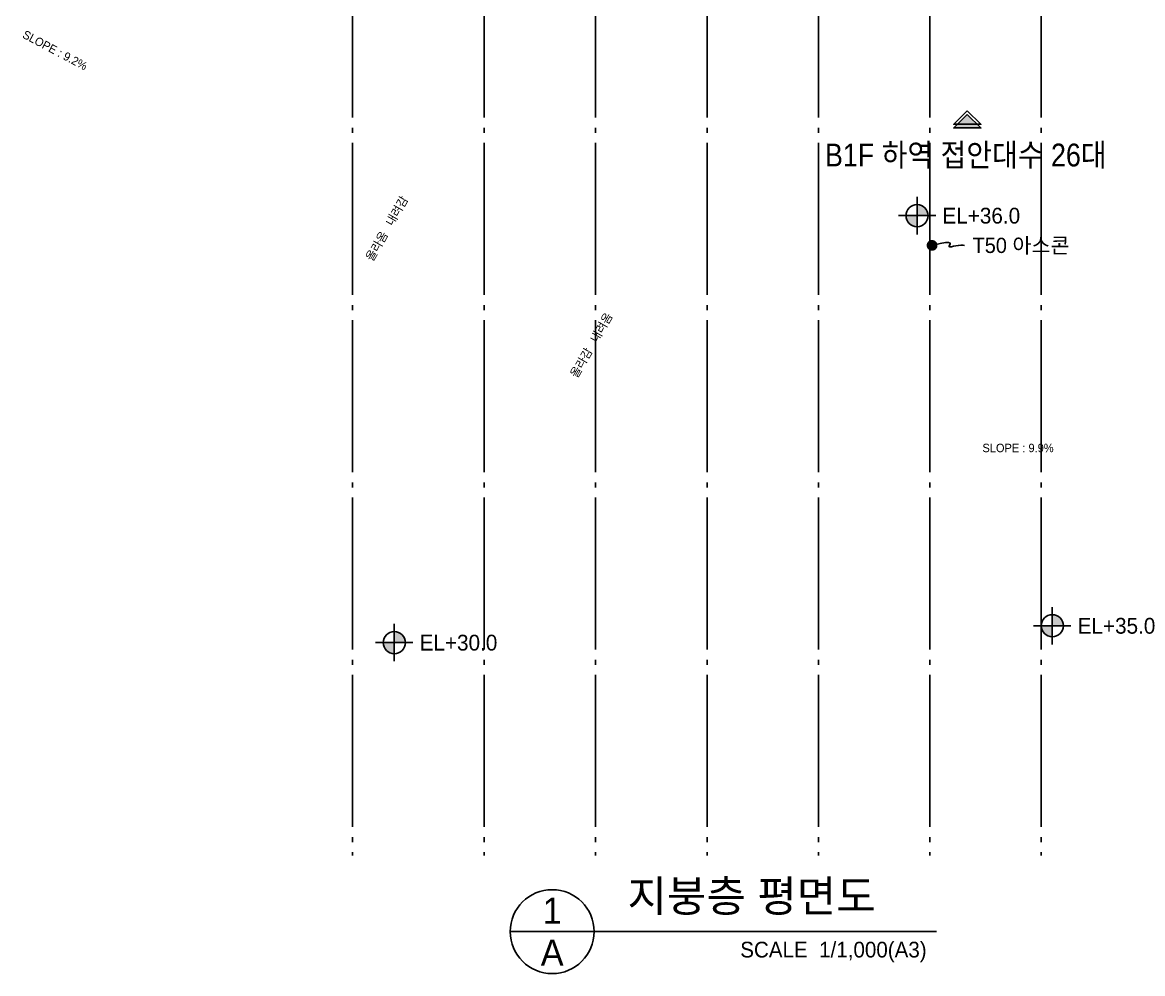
# Model space of a CAD drawing. Header units: millimetres. Extents: x 252735598 to 255219468, y 503841472 to 504550014.
# Drawn here: x 254947786 to 255058371, y 504285874 to 504379750 of the extents above; entities that cross this region are included whole.
import ezdxf
from ezdxf.enums import TextEntityAlignment as Align

# ---------------------------------------------------------------- set-up
doc = ezdxf.new("R2010")
doc.units = ezdxf.units.MM
doc.linetypes.add('CEN', pattern=[35, 30, -2, 1, -2])
for name, color, linetype in [('4A.TEC CEN', 1, 'CEN'), ('4A.TEC TEXT', 7, 'Continuous'), ('4A.TEC TEXT 1', 3, 'Continuous'), ('4A.TEC TEXT 2', 3, 'Continuous'), ('4A.TEC 심볼', 7, 'Continuous'), ('㈜SE&C TEXT 1', 3, 'Continuous')]:
    doc.layers.add(name, color=color, linetype=linetype)
doc.styles.add('돋움', font='')
doc.styles.get('돋움').set_extended_font_data('돋움')

# ---------------------------------------------------------------- blocks, each defined once
blk = doc.blocks.new('dwgFD3B')
at = {"layer": '4A.TEC CEN', "color": 250, "ltscale": 500, "elevation": -3333.33}
for points in [[(169307.63, -39163.16), (169307.63, -267000)], [(182307.63, -39163.16), (182307.63, -267000)], [(193307.63, -39163.16), (193307.63, -267000)], [(204307.63, -39163.16), (204307.63, -267000)], [(215307.63, -39163.16), (215307.63, -267000)], [(226307.63, -39163.16), (226307.63, -267000)], [(237307.63, -39163.16), (237307.63, -267000)]]:
    blk.add_lwpolyline(points, dxfattribs=at)
blk = doc.blocks.new('FL-LEVEL1')
at = {"layer": '4A.TEC 심볼', "linetype": 'ByBlock'}
h = blk.add_hatch(color=256, dxfattribs=at)
h.paths.add_polyline_path([(295, 175), (295, 0), (470, 0, 0.414214)])
h.paths.add_polyline_path([(295, 0), (120, 0, 0.414214), (295, -175)])
for p, q in [((295, -295), (295, 295)), ((0, 0), (590, 0))]:
    blk.add_line(p, q, dxfattribs=at)
blk.add_circle((295, 0), 175, dxfattribs=at)
at = {"layer": '4A.TEC TEXT 2', "color": 3, "linetype": 'ByBlock', "style": '돋움'}
blk.add_attdef('FL', text='', height=250, dxfattribs=at).set_placement((695, 0), align=Align.MIDDLE_LEFT)
blk = doc.blocks.new('dwg9CDF')
at = {"layer": '4A.TEC 심볼', "color": 3, "linetype": 'ByBlock'}
ref = blk.add_blockref('FL-LEVEL1', (287075, -60898, 36666), dxfattribs=dict(at, xscale=6.250000000000405, yscale=6.250000000000405, zscale=6.250000000000405))
ref.add_attrib('FL', 'EL+35.0', dxfattribs={"layer": '4A.TEC TEXT 1', "color": 3, "linetype": 'ByBlock', "height": 1562.5, "style": '돋움'}).set_placement((291419, -60898, 36666), align=Align.MIDDLE_LEFT)
ref = blk.add_blockref('FL-LEVEL1', (150493, -74424, 31666), dxfattribs=dict(at, xscale=6.250000000000405, yscale=6.250000000000405, zscale=6.250000000000405))
ref.add_attrib('FL', 'EL+30.0', dxfattribs={"layer": '4A.TEC TEXT 1', "color": 3, "linetype": 'ByBlock', "height": 1562.5, "style": '돋움'}).set_placement((154837, -74424, 31666), align=Align.MIDDLE_LEFT)
ref = blk.add_blockref('FL-LEVEL1', (323089, -80342, 36666), dxfattribs=dict(at, xscale=6.250000000000405, yscale=6.250000000000405, zscale=6.250000000000405))
ref.add_attrib('FL', 'EL+40.0', dxfattribs={"layer": '4A.TEC TEXT 1', "color": 3, "linetype": 'ByBlock', "height": 1562.5, "style": '돋움'}).set_placement((327433, -80342, 36666), align=Align.MIDDLE_LEFT)
ref = blk.add_blockref('FL-LEVEL1', (329769, -89536, 46666), dxfattribs=dict(at, xscale=6.250000000000405, yscale=6.250000000000405, zscale=6.250000000000405))
ref.add_attrib('FL', 'EL+45.0', dxfattribs={"layer": '4A.TEC TEXT 1', "color": 3, "linetype": 'ByBlock', "height": 1562.5, "style": '돋움'}).set_placement((334113, -89536, 46666), align=Align.MIDDLE_LEFT)
ref = blk.add_blockref('FL-LEVEL1', (328195, -116874, 51666), dxfattribs=dict(at, xscale=6.250000000000405, yscale=6.250000000000405, zscale=6.250000000000405))
ref.add_attrib('FL', 'EL+50.0', dxfattribs={"layer": '4A.TEC TEXT 1', "color": 3, "linetype": 'ByBlock', "height": 1562.5, "style": '돋움'}).set_placement((332539, -116874, 51666), align=Align.MIDDLE_LEFT)
ref = blk.add_blockref('FL-LEVEL1', (332391, -122240, 56666), dxfattribs=dict(at, xscale=6.250000000000405, yscale=6.250000000000405, zscale=6.250000000000405))
ref.add_attrib('FL', 'EL+55.0', dxfattribs={"layer": '4A.TEC TEXT 1', "color": 3, "linetype": 'ByBlock', "height": 1562.5, "style": '돋움'}).set_placement((336735, -122240, 56666), align=Align.MIDDLE_LEFT)
ref = blk.add_blockref('FL-LEVEL1', (339218, -167717, 226666), dxfattribs=dict(at, xscale=6.250000000000405, yscale=6.250000000000405, zscale=6.250000000000405))
ref.add_attrib('FL', 'EL+60.0', dxfattribs={"layer": '4A.TEC TEXT 1', "color": 3, "linetype": 'ByBlock', "height": 1562.5, "style": '돋움'}).set_placement((343562, -167717, 226666), align=Align.MIDDLE_LEFT)
ref = blk.add_blockref('FL-LEVEL1', (332391, -197997, 56666), dxfattribs=dict(at, xscale=6.250000000000405, yscale=6.250000000000405, zscale=6.250000000000405))
ref.add_attrib('FL', 'EL+55.0', dxfattribs={"layer": '4A.TEC TEXT 1', "color": 3, "linetype": 'ByBlock', "height": 1562.5, "style": '돋움'}).set_placement((336735, -197997, 56666), align=Align.MIDDLE_LEFT)
ref = blk.add_blockref('FL-LEVEL1', (335195, -218028, 51666), dxfattribs=dict(at, xscale=6.250000000000405, yscale=6.250000000000405, zscale=6.250000000000405))
ref.add_attrib('FL', 'EL+50.0', dxfattribs={"layer": '4A.TEC TEXT 1', "color": 3, "linetype": 'ByBlock', "height": 1562.5, "style": '돋움'}).set_placement((339539, -218028, 51666), align=Align.MIDDLE_LEFT)
ref = blk.add_blockref('FL-LEVEL1', (321367, -238214, 46666), dxfattribs=dict(at, xscale=6.250000000000405, yscale=6.250000000000405, zscale=6.250000000000405))
ref.add_attrib('FL', 'EL+45.0', dxfattribs={"layer": '4A.TEC TEXT 1', "color": 3, "linetype": 'ByBlock', "height": 1562.5, "style": '돋움'}).set_placement((325711, -238214, 46666), align=Align.MIDDLE_LEFT)
ref = blk.add_blockref('FL-LEVEL1', (236546, -244313, 36666), dxfattribs=dict(at, xscale=6.250000000000405, yscale=6.250000000000405, zscale=6.250000000000405))
ref.add_attrib('FL', 'EL+35.0', dxfattribs={"layer": '4A.TEC TEXT 1', "color": 3, "linetype": 'ByBlock', "height": 1562.5, "style": '돋움'}).set_placement((240890, -244313, 36666), align=Align.MIDDLE_LEFT)
ref = blk.add_blockref('FL-LEVEL1', (171588, -245977, 31666), dxfattribs=dict(at, xscale=6.250000000000405, yscale=6.250000000000405, zscale=6.250000000000405))
ref.add_attrib('FL', 'EL+30.0', dxfattribs={"layer": '4A.TEC TEXT 1', "color": 3, "linetype": 'ByBlock', "height": 1562.5, "style": '돋움'}).set_placement((175932, -245977, 31666), align=Align.MIDDLE_LEFT)
ref = blk.add_blockref('FL-LEVEL1', (303281, -247320, 41666), dxfattribs=dict(at, xscale=6.250000000000405, yscale=6.250000000000405, zscale=6.250000000000405))
ref.add_attrib('FL', 'EL+40.0', dxfattribs={"layer": '4A.TEC TEXT 1', "color": 3, "linetype": 'ByBlock', "height": 1562.5, "style": '돋움'}).set_placement((307625, -247320, 41666), align=Align.MIDDLE_LEFT)

msp = doc.modelspace()

# ---------------------------------------------------------------- hatches: boundary and pattern name
at = {"layer": '4A.TEC 심볼'}
msp.add_hatch(color=256, dxfattribs=at).paths.add_polyline_path([(255041067.7, 504370671.6), (255042401.9, 504369337.3), (255039733.4, 504369337.3)])

# ---------------------------------------------------------------- linework, layer by layer
msp.add_line((254995947.8, 504290014.2, 3333.3), (255038024.2, 504290014.2, 3333.3), dxfattribs=at)
at = {"layer": '4A.TEC 심볼', "elevation": -0.4}
for points in [[(255041067.7, 504371027.4), (255042401.9, 504369693.1), (255039733.4, 504369693.1), (255041067.7, 504371027.4)], [(255041067.7, 504370671.6), (255042401.9, 504369337.3), (255039733.4, 504369337.3), (255041067.7, 504370671.6)]]:
    msp.add_lwpolyline(points, dxfattribs=at)
at = {"layer": '4A.TEC 심볼', "color": 1, "const_width": 533.7}
msp.add_lwpolyline([(255037321.2, 504357743.4, 1), (255037854.9, 504357743.4, 1)], format="xyb", close=True, dxfattribs=at)
at = {"layer": '4A.TEC 심볼', "color": 1}
msp.add_lwpolyline([(255037588.9, 504357743.4), (255038393.4, 504357927), (255038921.1, 504358011.7), (255039225.6, 504358018.5), (255039360.2, 504357968.5), (255039378.5, 504357882.9), (255039333.9, 504357782.8), (255039280, 504357689.2), (255039270.1, 504357623.3), (255039345.4, 504357600.5), (255039496.6, 504357613.9), (255039702.2, 504357650.7), (255039940.6, 504357698.3), (255040190.3, 504357744.1), (255040429.7, 504357775.3), (255040637.2, 504357779.3), (255040791.2, 504357743.4)], dxfattribs=at)
at = {"layer": '4A.TEC 심볼'}
msp.add_circle((255000087.8, 504290014.2, 3333.3), 4140, dxfattribs=at)

# ---------------------------------------------------------------- block references
for name in ['dwgFD3B', 'dwg9CDF']:
    msp.add_blockref(name, (254811066.5, 504564514.2, -1666.7))
at = {"layer": '4A.TEC 심볼', "color": 3, "linetype": 'ByBlock'}
ref = msp.add_blockref('FL-LEVEL1', (255034268.7, 504360676.7), dxfattribs=dict(at, xscale=6.250000000000405, yscale=6.250000000000405, zscale=6.250000000000405))
ref.add_attrib('FL', 'EL+36.0', dxfattribs={"layer": '4A.TEC TEXT 1', "color": 3, "linetype": 'ByBlock', "height": 1562.5, "style": '돋움'}).set_placement((255038612.4, 504360676.7), align=Align.MIDDLE_LEFT)

# ---------------------------------------------------------------- texts
at = {"layer": '4A.TEC TEXT', "style": '돋움', "width": 0.9}
msp.add_text('B1F 하역 접안대수 26대', height=2250, dxfattribs=at).set_placement((255040916.6, 504366663.4, -0.4), align=Align.MIDDLE_CENTER)
at = {"layer": '4A.TEC TEXT', "style": '돋움'}
msp.add_text('T50 아스콘', height=1500, dxfattribs=at).set_placement((255041591.8, 504357743.4), align=Align.MIDDLE_LEFT)
at = {"layer": '4A.TEC TEXT 2', "color": 3, "style": '돋움'}
msp.add_text('지붕층 평면도', height=3105, dxfattribs=at).set_placement((255007516.7, 504291049.2, 3333.3), align=Align.BOTTOM_LEFT)
for s, p in [('1', (255000087.8, 504292084.2, 3333.3)), ('A', (255000087.8, 504287944.2, 3333.3))]:
    msp.add_text(s, height=2587.5, dxfattribs=at).set_placement(p, align=Align.MIDDLE)
msp.add_text('SCALE  1/1,000(A3)', height=1552.5, dxfattribs=at).set_placement((255037052.2, 504286997.8, 3333.3), align=Align.BOTTOM_RIGHT)
at = {"layer": '㈜SE&C TEXT 1', "style": '돋움'}
for s, height, rotation, p in [('SLOPE : 9.2%', 833.333, 332, (254951007.6, 504377002.1, -0.4)), ('내려감', 833.33, 60.173414, (254984753.6, 504361143.6, -6667.1)), ('올라옴', 833.33, 60.173414, (254982769.7, 504357670.3, -5000.4)), ('내려옴', 833.33, 60.173414, (255004943.9, 504349633.4, -1666.7)), ('올라감', 833.33, 60.173414, (255002960, 504346160))]:
    msp.add_text(s, height=height, rotation=rotation, dxfattribs=at).set_placement(p, align=Align.MIDDLE_CENTER)
msp.add_text('SLOPE : 9.9%', height=833.333, dxfattribs=at).set_placement((255046073.4, 504337751.3, -5000.4), align=Align.MIDDLE_CENTER)

doc.saveas('drawing.dxf')
